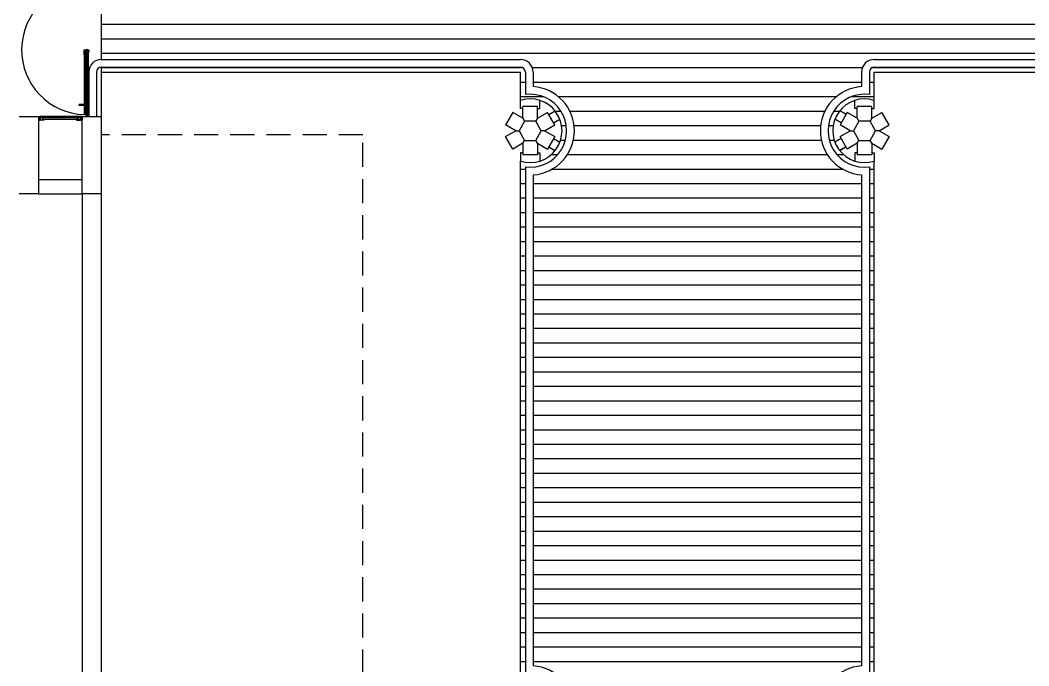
# Model space of a CAD drawing. Header units: millimetres. Extents: x 2686 to 2939, y 1294 to 1441.
# Drawn here: x 2790.28 to 2800.73, y 1335.96 to 1342.65 of the extents above; entities that cross this region are included whole.
import ezdxf

# ---------------------------------------------------------------- set-up
doc = ezdxf.new("R2010")
doc.units = ezdxf.units.MM
doc.linetypes.add('HIDDEN', pattern=[0.375, 0.25, -0.125])
for name, color, linetype in [('AR-ALV', 2, 'Continuous'), ('AR-CORRIMAO-V', 52, 'Continuous'), ('AR-ESQ', 1, 'Continuous'), ('AR-ESTC', 3, 'Continuous'), ('AR-ESTMA-C', 1, 'Continuous'), ('AR-ESTMA-V', 2, 'Continuous'), ('ar-piso-tabua', 1, 'Continuous'), ('AR-PISO-V1', 1, 'Continuous'), ('AR-PORTA', 1, 'Continuous'), ('AR-PROJ', 1, 'HIDDEN'), ('AR-VIDRO', 2, 'Continuous'), ('DT-ESQ-BAGUETE-C', 1, 'Continuous'), ('DT-ESQ-PERFIL CADEIRA-C', 2, 'Continuous'), ('DT-ESQ-PERFIL CADEIRA-V', 2, 'Continuous'), ('DT-ESQ-VENEZIANA-C', 1, 'Continuous'), ('DT-ESQ-VENEZIANA-V', 1, 'Continuous'), ('maçaneta', 1, 'Continuous'), ('montantes', 1, 'Continuous'), ('mov', 1, 'Continuous'), ('PLAT-CONG', 7, 'Continuous')]:
    doc.layers.add(name, color=color, linetype=linetype)

# ---------------------------------------------------------------- blocks, each defined once
blk = doc.blocks.new('pilar15')
at = {"layer": 'AR-ESTMA-C'}
for p, q in [((0.075, 0.25), (-0.075, 0.25)), ((-0.075, 0.13), (-0.075, 0.25)), ((0.075, 0.13), (0.075, 0.25)), ((-0.179, 0.19), (-0.254, 0.06)), ((-0.075, 0.13), (-0.179, 0.19)), ((-0.075, 0.13), (-0.058, 0.1)), ((0.075, 0.13), (0.058, 0.1)), ((0.075, 0.13), (0.179, 0.19)), ((0.254, 0.06), (0.179, 0.19)), ((-0.15, 0), (-0.254, 0.06)), ((-0.254, -0.06), (-0.15, 0)), ((-0.15, 0), (-0.115, 0)), ((0.15, 0), (0.115, 0)), ((0.15, 0), (0.254, 0.06)), ((0.15, 0), (0.254, -0.06)), ((-0.179, -0.19), (-0.254, -0.06)), ((-0.075, -0.13), (-0.058, -0.1)), ((0.075, -0.13), (0.058, -0.1)), ((0.254, -0.06), (0.179, -0.19)), ((-0.075, -0.13), (-0.179, -0.19)), ((-0.075, -0.13), (-0.075, -0.25)), ((0.075, -0.13), (0.179, -0.19)), ((0.075, -0.13), (0.075, -0.25)), ((0.075, -0.25), (-0.075, -0.25))]:
    blk.add_line(p, q, dxfattribs=at)
blk.add_lwpolyline([(0.058, 0.1), (-0.058, 0.1), (-0.115, 0), (-0.058, -0.1), (0.058, -0.1), (0.115, 0)], close=True, dxfattribs=at)
blk = doc.blocks.new('A$C5F2C59A8')
at = {"layer": 'AR-CORRIMAO-V'}
for p, q in [((9.055, 31.038), (13.398, 31.038)), ((17.062, 31.038), (21.405, 31.038)), ((9.055, 30.958), (13.398, 30.958)), ((17.062, 30.958), (21.405, 30.958)), ((13.448, 30.908), (13.448, 30.675)), ((13.528, 30.908), (13.528, 30.757)), ((16.932, 30.908), (16.932, 30.757)), ((17.012, 30.908), (17.012, 30.675)), ((13.448, 29.925), (13.448, 24.675)), ((17.012, 29.925), (17.012, 24.675)), ((13.528, 29.843), (13.528, 24.757)), ((16.932, 29.843), (16.932, 24.757))]:
    blk.add_line(p, q, dxfattribs=at)
for centre, radius, start, end in [((13.398, 30.908), 0.13, 0, 90), ((17.062, 30.908), 0.13, 90, 180), ((13.398, 30.908), 0.05, 0, 90), ((17.062, 30.908), 0.05, 90, 180), ((13.498, 30.3), 0.458, 273.7542, 86.2458), ((16.962, 30.3), 0.458, 93.7539, 266.2461), ((13.498, 30.3), 0.378, 262.4033, 97.5967), ((16.962, 30.3), 0.378, 82.4029, 277.5971), ((16.962, 24.3), 0.458, 93.7539, 266.2461)]:
    blk.add_arc(centre, radius, start, end, dxfattribs=at)
at = {"layer": 'AR-ESTMA-V', "ltscale": 0.25}
for p, q in [((13.398, 30.53), (13.398, 30.615)), ((13.423, 30.53), (13.398, 30.53)), ((13.573, 30.53), (13.598, 30.53)), ((13.598, 30.53), (13.598, 30.615)), ((16.862, 30.53), (16.862, 30.615)), ((16.887, 30.53), (16.862, 30.53)), ((17.037, 30.53), (17.062, 30.53)), ((17.062, 30.53), (17.062, 30.615)), ((13.69, 30.468), (13.756, 30.506)), ((13.74, 30.382), (13.806, 30.42)), ((16.721, 30.382), (16.655, 30.42)), ((16.771, 30.468), (16.705, 30.506)), ((13.74, 30.218), (13.806, 30.18)), ((16.721, 30.218), (16.655, 30.18)), ((13.69, 30.132), (13.756, 30.094)), ((16.771, 30.132), (16.705, 30.094)), ((13.398, 30.07), (13.398, 29.986)), ((13.423, 30.07), (13.398, 30.07)), ((13.573, 30.07), (13.598, 30.07)), ((13.598, 30.07), (13.598, 29.986)), ((16.862, 30.07), (16.862, 29.986)), ((16.887, 30.07), (16.862, 30.07)), ((17.037, 30.07), (17.062, 30.07)), ((17.062, 30.07), (17.062, 29.986))]:
    blk.add_line(p, q, dxfattribs=at)
at = {"layer": 'ar-piso-tabua'}
for p, q in [((21.405, 31.4), (9.055, 31.4)), ((21.405, 31.25), (9.055, 31.25)), ((21.405, 31.1), (9.055, 31.1)), ((13.425, 30.95), (9.055, 30.95)), ((16.939, 30.95), (13.521, 30.95)), ((13.448, 30.8), (13.398, 30.8)), ((16.932, 30.8), (13.528, 30.8)), ((17.062, 30.8), (17.012, 30.8)), ((17.062, 30.8), (17.012, 30.8)), ((13.641, 30.65), (13.398, 30.65)), ((16.666, 30.65), (13.794, 30.65)), ((17.062, 30.65), (16.819, 30.65)), ((13.819, 30.5), (13.761, 30.5)), ((16.55, 30.5), (13.91, 30.5)), ((16.7, 30.5), (16.641, 30.5)), ((13.873, 30.35), (13.824, 30.35)), ((16.507, 30.35), (13.954, 30.35)), ((16.636, 30.35), (16.587, 30.35)), ((13.863, 30.2), (13.813, 30.2)), ((16.515, 30.2), (13.945, 30.2)), ((16.648, 30.2), (16.597, 30.2)), ((13.782, 30.05), (13.714, 30.05)), ((16.578, 30.05), (13.882, 30.05)), ((16.747, 30.05), (16.678, 30.05)), ((13.448, 29.9), (13.398, 29.9)), ((16.739, 29.9), (13.722, 29.9)), ((17.062, 29.9), (17.012, 29.9)), ((13.448, 29.75), (13.398, 29.75)), ((16.932, 29.75), (13.528, 29.75)), ((17.062, 29.75), (17.012, 29.75)), ((17.062, 29.75), (17.012, 29.75)), ((13.448, 29.6), (13.398, 29.6)), ((16.932, 29.6), (13.528, 29.6)), ((17.062, 29.6), (17.012, 29.6)), ((13.448, 29.45), (13.398, 29.45)), ((16.932, 29.45), (13.528, 29.45)), ((17.062, 29.45), (17.012, 29.45)), ((13.448, 29.3), (13.398, 29.3)), ((16.932, 29.3), (13.528, 29.3)), ((17.062, 29.3), (17.012, 29.3)), ((13.448, 29.15), (13.398, 29.15)), ((16.932, 29.15), (13.528, 29.15)), ((17.062, 29.15), (17.012, 29.15)), ((13.448, 29), (13.398, 29)), ((16.932, 29), (13.528, 29)), ((17.062, 29), (17.012, 29)), ((13.448, 28.85), (13.398, 28.85)), ((16.932, 28.85), (13.528, 28.85)), ((17.062, 28.85), (17.012, 28.85)), ((13.448, 28.7), (13.398, 28.7)), ((16.932, 28.7), (13.528, 28.7)), ((17.062, 28.7), (17.012, 28.7)), ((13.448, 28.55), (13.398, 28.55)), ((16.932, 28.55), (13.528, 28.55)), ((17.062, 28.55), (17.012, 28.55)), ((13.448, 28.4), (13.398, 28.4)), ((16.932, 28.4), (13.528, 28.4)), ((17.062, 28.4), (17.012, 28.4)), ((13.448, 28.25), (13.398, 28.25)), ((16.932, 28.25), (13.528, 28.25)), ((17.062, 28.25), (17.012, 28.25)), ((13.448, 28.1), (13.398, 28.1)), ((16.932, 28.1), (13.528, 28.1)), ((17.062, 28.1), (17.012, 28.1)), ((13.448, 27.95), (13.398, 27.95)), ((16.932, 27.95), (13.528, 27.95)), ((17.062, 27.95), (17.012, 27.95)), ((13.448, 27.8), (13.398, 27.8)), ((16.932, 27.8), (13.528, 27.8)), ((17.062, 27.8), (17.012, 27.8)), ((13.448, 27.65), (13.398, 27.65)), ((16.932, 27.65), (13.528, 27.65)), ((17.062, 27.65), (17.012, 27.65)), ((13.448, 27.5), (13.398, 27.5)), ((16.932, 27.5), (13.528, 27.5)), ((17.062, 27.5), (17.012, 27.5)), ((13.448, 27.35), (13.398, 27.35)), ((16.932, 27.35), (13.528, 27.35)), ((17.062, 27.35), (17.012, 27.35)), ((13.448, 27.2), (13.398, 27.2)), ((16.932, 27.2), (13.528, 27.2)), ((17.062, 27.2), (17.012, 27.2)), ((13.448, 27.05), (13.398, 27.05)), ((16.932, 27.05), (13.528, 27.05)), ((17.062, 27.05), (17.012, 27.05)), ((13.448, 26.9), (13.398, 26.9)), ((16.932, 26.9), (13.528, 26.9)), ((17.062, 26.9), (17.012, 26.9)), ((13.448, 26.75), (13.398, 26.75)), ((16.932, 26.75), (13.528, 26.75)), ((17.062, 26.75), (17.012, 26.75)), ((13.448, 26.6), (13.398, 26.6)), ((16.932, 26.6), (13.528, 26.6)), ((17.062, 26.6), (17.012, 26.6)), ((13.448, 26.45), (13.398, 26.45)), ((16.932, 26.45), (13.528, 26.45)), ((17.062, 26.45), (17.012, 26.45)), ((13.448, 26.3), (13.398, 26.3)), ((16.932, 26.3), (13.528, 26.3)), ((17.062, 26.3), (17.012, 26.3)), ((13.448, 26.15), (13.398, 26.15)), ((16.932, 26.15), (13.528, 26.15)), ((17.062, 26.15), (17.012, 26.15)), ((13.448, 26), (13.398, 26)), ((16.932, 26), (13.528, 26)), ((17.062, 26), (17.012, 26)), ((13.448, 25.85), (13.398, 25.85)), ((16.932, 25.85), (13.528, 25.85)), ((17.062, 25.85), (17.012, 25.85)), ((13.448, 25.7), (13.398, 25.7)), ((16.932, 25.7), (13.528, 25.7)), ((17.062, 25.7), (17.012, 25.7)), ((13.448, 25.55), (13.398, 25.55)), ((16.932, 25.55), (13.528, 25.55)), ((17.062, 25.55), (17.012, 25.55)), ((13.448, 25.4), (13.398, 25.4)), ((16.932, 25.4), (13.528, 25.4)), ((17.062, 25.4), (17.012, 25.4)), ((13.448, 25.25), (13.398, 25.25)), ((16.932, 25.25), (13.528, 25.25)), ((17.062, 25.25), (17.012, 25.25)), ((13.448, 25.1), (13.398, 25.1)), ((16.932, 25.1), (13.528, 25.1)), ((17.062, 25.1), (17.012, 25.1)), ((13.448, 24.95), (13.398, 24.95)), ((16.932, 24.95), (13.528, 24.95)), ((17.062, 24.95), (17.012, 24.95)), ((13.448, 24.8), (13.398, 24.8)), ((13.448, 24.8), (13.398, 24.8)), ((16.932, 24.8), (13.528, 24.8)), ((17.062, 24.8), (17.012, 24.8))]:
    blk.add_line(p, q, dxfattribs=at)
at = {"layer": 'AR-PISO-V1'}
for p, q in [((9.055, 30.908), (13.398, 30.908)), ((13.398, 30.615), (13.398, 30.908)), ((17.062, 30.908), (21.405, 30.908)), ((17.062, 30.615), (17.062, 30.908)), ((13.398, 24.615), (13.398, 29.986)), ((17.062, 24.55), (17.062, 29.986))]:
    blk.add_line(p, q, dxfattribs=at)
for centre, start, end in [((13.498, 30.3), 252.3606, 107.6394), ((16.962, 30.3), 72.3601, 287.6399)]:
    blk.add_arc(centre, 0.33, start, end, dxfattribs=at)
at = {"layer": 'AR-PROJ'}
blk.add_line((11.766, 30.258), (9.055, 30.258), dxfattribs=at)
blk.add_lwpolyline([(10.063, 18.35), (11.766, 21.3), (11.766, 30.25)], dxfattribs=at)
at = {"layer": 'AR-ESTMA-C', "ltscale": 0.25}
for p in [(13.498, 30.3), (16.962, 30.3)]:
    blk.add_blockref('pilar15', p, dxfattribs=at)
blk = doc.blocks.new('EF01-P')
at = {"layer": 'DT-ESQ-BAGUETE-C', "ltscale": 0.1}
for points in [[(0.002, 0.035), (0.015, 0.035), (0.015, 0.033), (0.002, 0.033), (0.002, 0.005), (0.015, 0.005), (0.015, 0.004), (0.002, 0.004, -0.414214), (0, 0.005), (0, 0.033, -0.414214)], [(0.448, 0.035), (0.435, 0.035), (0.435, 0.033), (0.448, 0.033), (0.448, 0.005), (0.435, 0.005), (0.435, 0.004), (0.448, 0.004, 0.414214), (0.45, 0.005), (0.45, 0.033, 0.414214)]]:
    blk.add_lwpolyline(points, format="xyb", close=True, dxfattribs=at)
at = {"layer": 'DT-ESQ-PERFIL CADEIRA-C', "ltscale": 0.1}
for points in [[(0.01, 0.002), (0.01, 0.003), (0.002, 0.003, 1), (0.002, 0), (0.015, 0, 0.414214), (0.016, 0.002), (0.016, 0.033), (0.043, 0.033)], [(0.043, 0.006), (0.018, 0.006), (0.018, 0.016), (0.016, 0.016), (0.016, 0.006, 0.414214), (0.018, 0.005), (0.043, 0.005), (0.056, 0.005, 1), (0.056, 0.008), (0.043, 0.008), (0.043, 0.02), (0.043, 0.032), (0.056, 0.032, 1), (0.056, 0.035), (0.043, 0.035), (0.016, 0.035, 0.414214), (0.015, 0.033), (0.015, 0.002), (0.002, 0.002)], [(0.041, 0.02), (0.041, 0.032, -0.414214), (0.043, 0.033), (0.056, 0.033)], [(0.041, 0.02), (0.041, 0.008, 0.414214), (0.043, 0.006), (0.056, 0.006)], [(0.407, 0.006), (0.432, 0.006), (0.432, 0.016), (0.433, 0.016), (0.433, 0.006, -0.414214), (0.432, 0.005), (0.407, 0.005), (0.394, 0.005, -1), (0.394, 0.008), (0.407, 0.008), (0.407, 0.02), (0.407, 0.032), (0.394, 0.032, -1), (0.394, 0.035), (0.407, 0.035), (0.433, 0.035, -0.414214), (0.435, 0.033), (0.435, 0.002), (0.448, 0.002)], [(0.408, 0.02), (0.408, 0.032, 0.414214), (0.407, 0.033), (0.394, 0.033)], [(0.408, 0.02), (0.408, 0.008, -0.414214), (0.407, 0.006), (0.394, 0.006)], [(0.44, 0.002), (0.44, 0.003), (0.448, 0.003, -1), (0.448, 0), (0.435, 0, -0.414214), (0.433, 0.002), (0.433, 0.033), (0.407, 0.033)]]:
    blk.add_lwpolyline(points, format="xyb", dxfattribs=at)
at = {"layer": 'DT-ESQ-PERFIL CADEIRA-V', "ltscale": 0.1}
blk.add_line((0.015, 0), (0.435, 0), dxfattribs=at)
at = {"layer": 'DT-ESQ-VENEZIANA-C', "ltscale": 0.1}
for p, q in [((0.043, 0.011), (0.407, 0.011)), ((0.043, 0.009), (0.407, 0.009))]:
    blk.add_line(p, q, dxfattribs=at)
at = {"layer": 'DT-ESQ-VENEZIANA-V', "ltscale": 0.1}
blk.add_line((0.043, 0.031), (0.407, 0.031), dxfattribs=at)
blk = doc.blocks.new('PV1')
at = {"layer": 'AR-VIDRO'}
for p, q in [((0.682, 0.02), (0.005, 0.02)), ((0.682, 0.005), (0.005, 0.005)), ((0.022, 0.044), (0.022, 0.029)), ((0.022, 0.044), (0.688, 0.044)), ((0.022, 0.029), (0.688, 0.029)), ((2.703, 0.044), (2.037, 0.044)), ((2.703, 0.029), (2.037, 0.029)), ((2.043, 0.02), (2.72, 0.02)), ((2.043, 0.005), (2.72, 0.005)), ((2.703, 0.044), (2.703, 0.029))]:
    blk.add_line(p, q, dxfattribs=at)
at = {"layer": 'maçaneta'}
for p, q in [((0.112, 0.044), (0.112, 0.049)), ((0.112, 0.049), (0.132, 0.049)), ((0.117, 0.099), (0.127, 0.099)), ((0.117, 0.049), (0.117, 0.099)), ((0.127, 0.049), (0.127, 0.099)), ((0.132, 0.044), (0.132, 0.049)), ((2.613, 0.049), (2.593, 0.049)), ((2.593, 0.044), (2.593, 0.049)), ((2.598, 0.049), (2.598, 0.099)), ((2.608, 0.099), (2.598, 0.099)), ((2.608, 0.049), (2.608, 0.099)), ((2.613, 0.044), (2.613, 0.049))]:
    blk.add_line(p, q, dxfattribs=at)
at = {"layer": 'montantes'}
for p, q in [((0, 0), (0, 0.025)), ((0, 0.025), (0.02, 0.025)), ((0, 0), (0.02, 0)), ((0.005, 0.005), (0.005, 0.02)), ((0.02, 0.02), (0.02, 0.025)), ((0.02, 0), (0.02, 0.005)), ((0.642, 0.049), (0.693, 0.049)), ((0.642, 0.025), (0.693, 0.025)), ((0.688, 0.025), (0.668, 0.025)), ((0.668, 0.02), (0.668, 0.025)), ((0.668, 0), (0.668, 0.005)), ((0.688, 0), (0.668, 0)), ((0.682, 0.005), (0.682, 0.02)), ((0.688, 0.044), (0.688, 0.029)), ((0.688, 0), (0.688, 0.025)), ((0.693, 0.049), (0.693, 0.025)), ((2.032, 0.049), (2.032, 0.025)), ((2.082, 0.049), (2.032, 0.049)), ((2.082, 0.025), (2.032, 0.025)), ((2.037, 0.044), (2.037, 0.029)), ((2.037, 0.025), (2.057, 0.025)), ((2.037, 0), (2.037, 0.025)), ((2.037, 0), (2.057, 0)), ((2.043, 0.005), (2.043, 0.02)), ((2.057, 0.02), (2.057, 0.025)), ((2.057, 0), (2.057, 0.005)), ((2.705, 0.02), (2.705, 0.025)), ((2.725, 0.025), (2.705, 0.025)), ((2.705, 0), (2.705, 0.005)), ((2.725, 0), (2.705, 0)), ((2.72, 0.005), (2.72, 0.02)), ((2.725, 0), (2.725, 0.025))]:
    blk.add_line(p, q, dxfattribs=at)
for centre in [(0.693, 0.02), (2.032, 0.02)]:
    blk.add_circle(centre, 0.005, dxfattribs=at)
for centre, start, end in [((0.642, 0.044), 90, 180), ((0.642, 0.03), 180, 270), ((2.082, 0.044), 0, 90), ((2.082, 0.03), 270, 0)]:
    blk.add_arc(centre, 0.005, start, end, dxfattribs=at)
at = {"layer": 'mov'}
for centre, start, end in [((0.692, 0.025), 0, 178.3547), ((2.033, 0.025), 1.6453, 180)]:
    blk.add_arc(centre, 0.671, start, end, dxfattribs=at)
blk = doc.blocks.new('A$C63644613')
at = {"layer": 'AR-CORRIMAO-V'}
for p, q in [((4.205, 25.28), (8.548, 25.28)), ((4.205, 25.2), (8.548, 25.2)), ((12.212, 25.28), (16.555, 25.28)), ((12.212, 25.2), (16.555, 25.2)), ((4.075, 25.15), (4.075, 24.688)), ((4.155, 25.15), (4.155, 24.688)), ((8.598, 25.15), (8.598, 24.917)), ((8.678, 25.15), (8.678, 24.999)), ((12.082, 25.15), (12.082, 24.999)), ((12.162, 25.15), (12.162, 24.917)), ((8.598, 24.167), (8.598, 18.917)), ((12.162, 24.167), (12.162, 18.917)), ((8.678, 24.085), (8.678, 18.999)), ((12.082, 24.085), (12.082, 18.999))]:
    blk.add_line(p, q, dxfattribs=at)
for centre, radius, start, end in [((4.205, 25.15), 0.13, 90, 180), ((4.205, 25.15), 0.05, 90, 180), ((8.548, 25.15), 0.13, 0, 90), ((8.548, 25.15), 0.05, 0, 90), ((12.212, 25.15), 0.13, 90, 180), ((12.212, 25.15), 0.05, 90, 180), ((8.648, 24.542), 0.458, 273.7542, 86.2458), ((12.112, 24.542), 0.458, 93.7539, 266.2461), ((8.648, 24.542), 0.378, 262.4033, 97.5967), ((12.112, 24.542), 0.378, 82.4029, 277.5971), ((8.648, 18.542), 0.458, 273.7542, 86.2458), ((12.112, 18.542), 0.458, 93.7539, 266.2461)]:
    blk.add_arc(centre, radius, start, end, dxfattribs=at)
at = {"layer": 'AR-ESTMA-V', "ltscale": 0.25}
for p, q in [((8.548, 24.772), (8.548, 24.856)), ((8.573, 24.772), (8.548, 24.772)), ((8.723, 24.772), (8.748, 24.772)), ((8.748, 24.772), (8.748, 24.856)), ((12.012, 24.772), (12.012, 24.856)), ((12.037, 24.772), (12.012, 24.772)), ((12.187, 24.772), (12.212, 24.772)), ((12.212, 24.772), (12.212, 24.856)), ((8.84, 24.71), (8.906, 24.748)), ((8.89, 24.624), (8.956, 24.662)), ((11.871, 24.624), (11.805, 24.662)), ((11.921, 24.71), (11.855, 24.748)), ((8.89, 24.46), (8.956, 24.422)), ((11.871, 24.46), (11.805, 24.422)), ((8.84, 24.374), (8.906, 24.335)), ((11.921, 24.374), (11.855, 24.335)), ((8.548, 24.312), (8.548, 24.227)), ((8.573, 24.312), (8.548, 24.312)), ((8.723, 24.312), (8.748, 24.312)), ((8.748, 24.312), (8.748, 24.227)), ((12.012, 24.312), (12.012, 24.227)), ((12.037, 24.312), (12.012, 24.312)), ((12.187, 24.312), (12.212, 24.312)), ((12.212, 24.312), (12.212, 24.227))]:
    blk.add_line(p, q, dxfattribs=at)
at = {"layer": 'ar-piso-tabua'}
for p, q in [((16.555, 25.642), (4.205, 25.642)), ((16.555, 25.492), (4.205, 25.492)), ((16.555, 25.342), (4.205, 25.342)), ((8.575, 25.192), (4.205, 25.192)), ((12.089, 25.192), (8.671, 25.192)), ((16.555, 25.192), (12.185, 25.192)), ((8.598, 25.042), (8.548, 25.042)), ((12.082, 25.042), (8.678, 25.042)), ((12.212, 25.042), (12.162, 25.042)), ((12.212, 25.042), (12.162, 25.042)), ((8.791, 24.892), (8.548, 24.892)), ((11.816, 24.892), (8.944, 24.892)), ((12.212, 24.892), (11.969, 24.892)), ((8.969, 24.742), (8.911, 24.742)), ((11.7, 24.742), (9.06, 24.742)), ((11.85, 24.742), (11.791, 24.742)), ((9.023, 24.592), (8.974, 24.592)), ((11.657, 24.592), (9.104, 24.592)), ((11.786, 24.592), (11.737, 24.592)), ((9.013, 24.442), (8.963, 24.442)), ((11.665, 24.442), (9.095, 24.442)), ((11.798, 24.442), (11.747, 24.442)), ((8.932, 24.292), (8.864, 24.292)), ((11.728, 24.292), (9.032, 24.292)), ((11.897, 24.292), (11.828, 24.292)), ((8.598, 24.142), (8.548, 24.142)), ((11.889, 24.142), (8.872, 24.142)), ((12.212, 24.142), (12.162, 24.142)), ((8.598, 23.992), (8.548, 23.992)), ((12.082, 23.992), (8.678, 23.992)), ((12.212, 23.992), (12.162, 23.992)), ((12.212, 23.992), (12.162, 23.992)), ((8.598, 23.842), (8.548, 23.842)), ((12.082, 23.842), (8.678, 23.842)), ((12.212, 23.842), (12.162, 23.842)), ((8.598, 23.692), (8.548, 23.692)), ((12.082, 23.692), (8.678, 23.692)), ((12.212, 23.692), (12.162, 23.692)), ((8.598, 23.542), (8.548, 23.542)), ((12.082, 23.542), (8.678, 23.542)), ((12.212, 23.542), (12.162, 23.542)), ((8.598, 23.392), (8.548, 23.392)), ((12.082, 23.392), (8.678, 23.392)), ((12.212, 23.392), (12.162, 23.392)), ((8.598, 23.242), (8.548, 23.242)), ((12.082, 23.242), (8.678, 23.242)), ((12.212, 23.242), (12.162, 23.242)), ((8.598, 23.092), (8.548, 23.092)), ((12.082, 23.092), (8.678, 23.092)), ((12.212, 23.092), (12.162, 23.092)), ((8.598, 22.942), (8.548, 22.942)), ((12.082, 22.942), (8.678, 22.942)), ((12.212, 22.942), (12.162, 22.942)), ((8.598, 22.792), (8.548, 22.792)), ((12.082, 22.792), (8.678, 22.792)), ((12.212, 22.792), (12.162, 22.792)), ((8.598, 22.642), (8.548, 22.642)), ((12.082, 22.642), (8.678, 22.642)), ((12.212, 22.642), (12.162, 22.642)), ((8.598, 22.492), (8.548, 22.492)), ((12.082, 22.492), (8.678, 22.492)), ((12.212, 22.492), (12.162, 22.492)), ((8.598, 22.342), (8.548, 22.342)), ((12.082, 22.342), (8.678, 22.342)), ((12.212, 22.342), (12.162, 22.342)), ((8.598, 22.192), (8.548, 22.192)), ((12.082, 22.192), (8.678, 22.192)), ((12.212, 22.192), (12.162, 22.192)), ((8.598, 22.042), (8.548, 22.042)), ((12.082, 22.042), (8.678, 22.042)), ((12.212, 22.042), (12.162, 22.042)), ((8.598, 21.892), (8.548, 21.892)), ((12.082, 21.892), (8.678, 21.892)), ((12.212, 21.892), (12.162, 21.892)), ((8.598, 21.742), (8.548, 21.742)), ((12.082, 21.742), (8.678, 21.742)), ((12.212, 21.742), (12.162, 21.742)), ((8.598, 21.592), (8.548, 21.592)), ((12.082, 21.592), (8.678, 21.592)), ((12.212, 21.592), (12.162, 21.592)), ((8.598, 21.442), (8.548, 21.442)), ((12.082, 21.442), (8.678, 21.442)), ((12.212, 21.442), (12.162, 21.442)), ((8.598, 21.292), (8.548, 21.292)), ((12.082, 21.292), (8.678, 21.292)), ((12.212, 21.292), (12.162, 21.292)), ((8.598, 21.142), (8.548, 21.142)), ((12.082, 21.142), (8.678, 21.142)), ((12.212, 21.142), (12.162, 21.142)), ((8.598, 20.992), (8.548, 20.992)), ((12.082, 20.992), (8.678, 20.992)), ((12.212, 20.992), (12.162, 20.992)), ((8.598, 20.842), (8.548, 20.842)), ((12.082, 20.842), (8.678, 20.842)), ((12.212, 20.842), (12.162, 20.842)), ((8.598, 20.692), (8.548, 20.692)), ((12.082, 20.692), (8.678, 20.692)), ((12.212, 20.692), (12.162, 20.692)), ((8.598, 20.542), (8.548, 20.542)), ((12.082, 20.542), (8.678, 20.542)), ((12.212, 20.542), (12.162, 20.542)), ((8.598, 20.392), (8.548, 20.392)), ((12.082, 20.392), (8.678, 20.392)), ((12.212, 20.392), (12.162, 20.392)), ((8.598, 20.242), (8.548, 20.242)), ((12.082, 20.242), (8.678, 20.242)), ((12.212, 20.242), (12.162, 20.242)), ((8.598, 20.092), (8.548, 20.092)), ((12.082, 20.092), (8.678, 20.092)), ((12.212, 20.092), (12.162, 20.092)), ((8.598, 19.942), (8.548, 19.942)), ((12.082, 19.942), (8.678, 19.942)), ((12.212, 19.942), (12.162, 19.942)), ((8.598, 19.792), (8.548, 19.792)), ((12.082, 19.792), (8.678, 19.792)), ((12.212, 19.792), (12.162, 19.792)), ((8.598, 19.642), (8.548, 19.642)), ((12.082, 19.642), (8.678, 19.642)), ((12.212, 19.642), (12.162, 19.642)), ((8.598, 19.492), (8.548, 19.492)), ((12.082, 19.492), (8.678, 19.492)), ((12.212, 19.492), (12.162, 19.492)), ((8.598, 19.342), (8.548, 19.342)), ((12.082, 19.342), (8.678, 19.342)), ((12.212, 19.342), (12.162, 19.342)), ((8.598, 19.192), (8.548, 19.192)), ((12.082, 19.192), (8.678, 19.192)), ((12.212, 19.192), (12.162, 19.192)), ((8.598, 19.042), (8.548, 19.042)), ((8.598, 19.042), (8.548, 19.042)), ((12.082, 19.042), (8.678, 19.042)), ((12.212, 19.042), (12.162, 19.042))]:
    blk.add_line(p, q, dxfattribs=at)
at = {"layer": 'AR-PISO-V1'}
for p, q in [((4.205, 26.82), (4.205, 25.28)), ((4.205, 25.2), (4.205, 24.688)), ((4.205, 25.15), (8.548, 25.15)), ((8.548, 24.856), (8.548, 25.15)), ((12.212, 25.15), (16.555, 25.15)), ((12.212, 24.856), (12.212, 25.15)), ((8.548, 18.856), (8.548, 24.227)), ((12.212, 18.792), (12.212, 24.227))]:
    blk.add_line(p, q, dxfattribs=at)
for centre, start, end in [((8.648, 24.542), 252.3606, 107.6394), ((12.112, 24.542), 72.3601, 287.6399)]:
    blk.add_arc(centre, 0.33, start, end, dxfattribs=at)
at = {"layer": 'AR-PROJ'}
blk.add_line((6.916, 24.5), (4.205, 24.5), dxfattribs=at)
blk.add_lwpolyline([(5.213, 12.592), (6.916, 15.542), (6.916, 24.492)], dxfattribs=at)
at = {"layer": 'AR-ESTMA-C', "ltscale": 0.25}
for p in [(8.648, 24.542), (12.112, 24.542)]:
    blk.add_blockref('pilar15', p, dxfattribs=at)
blk = doc.blocks.new('A$C53EB3577')
at = {"layer": 'AR-PROJ'}
blk.add_lwpolyline([(5.213, 21.05), (6.916, 24), (6.916, 32.95)], dxfattribs=at)

msp = doc.modelspace()

# ---------------------------------------------------------------- linework, layer by layer
at = {"layer": 'AR-ALV'}
for p, q in [((2790.471, 1341), (2790.921, 1341)), ((2790.471, 1340.85), (2790.921, 1340.85)), ((2790.921, 1340.85), (2790.921, 1332.525)), ((2791.121, 1340.85), (2791.121, 1332.525))]:
    msp.add_line(p, q, dxfattribs=at)
at = {"layer": 'AR-ESTC'}
for p, q in [((2790.271, 1341.65), (2790.471, 1341.65)), ((2790.471, 1341.65), (2790.471, 1340.85)), ((2790.921, 1340.85), (2790.921, 1341.65)), ((2790.921, 1341.65), (2791.121, 1341.65)), ((2791.121, 1341.65), (2791.121, 1340.85)), ((2790.471, 1340.85), (2790.271, 1340.85)), ((2791.121, 1340.85), (2790.921, 1340.85))]:
    msp.add_line(p, q, dxfattribs=at)

# ---------------------------------------------------------------- block references
at = {"layer": 'AR-ESQ', "rotation": 180}
msp.add_blockref('EF01-P', (2790.921, 1341.65), dxfattribs=at)
at = {"layer": 'AR-PORTA', "rotation": 90}
msp.add_blockref('PV1', (2790.991, 1341.65), dxfattribs=at)
at = {"layer": 'PLAT-CONG'}
for name, p in [('A$C5F2C59A8', (2782.066, 1311.204)), ('A$C63644613', (2786.916, 1316.962)), ('A$C53EB3577', (2786.916, 1308.504))]:
    msp.add_blockref(name, p, dxfattribs=at)

doc.saveas('drawing.dxf')
